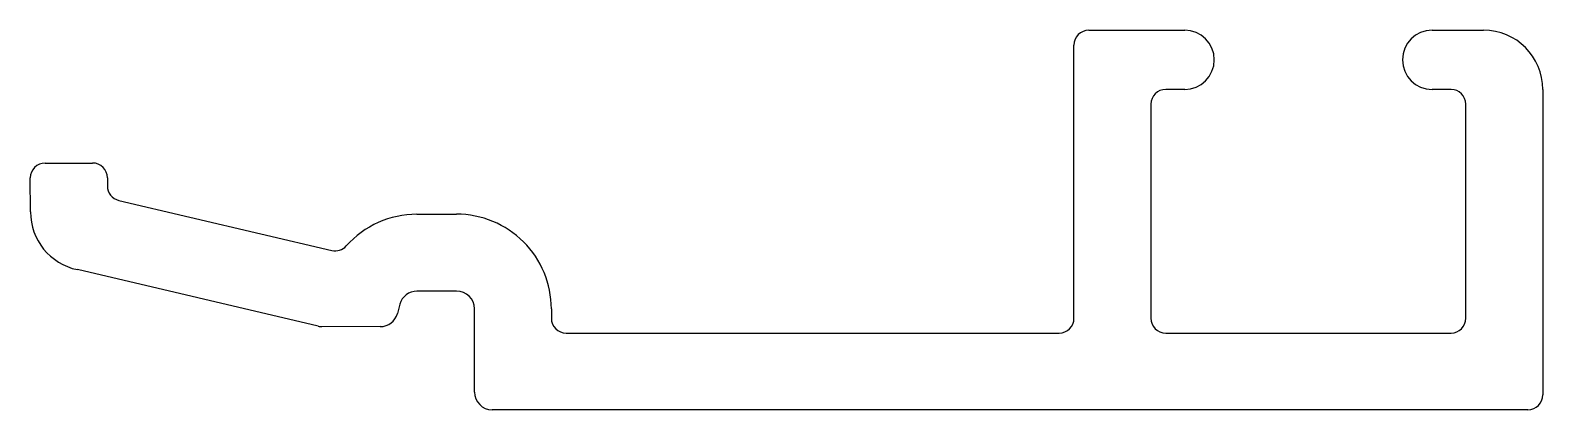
# Model space of a CAD drawing. Extents: x -14.5 to 11, y 0.4 to 6.8.
import ezdxf

# ---------------------------------------------------------------- set-up
doc = ezdxf.new("R2010")
doc.units = 0
doc.layers.add('1', color=4, linetype='CONTINUOUS')

msp = doc.modelspace()

# ---------------------------------------------------------------- linework, layer by layer
at = {"layer": '1', "color": 7}
for p, q in [((3.361, 6.766), (4.981, 6.766)), ((9.161, 6.766), (10.031, 6.766)), ((3.111, 1.897), (3.111, 6.516)), ((4.981, 5.766), (4.661, 5.766)), ((9.481, 5.766), (9.161, 5.766)), ((11.031, 5.766), (11.031, 0.6)), ((4.411, 5.516), (4.411, 1.897)), ((9.731, 1.897), (9.731, 5.516)), ((-14.273, 4.52), (-13.471, 4.521)), ((-14.52, 3.697), (-14.523, 4.27)), ((-13.22, 4.271), (-13.22, 4.133)), ((-13.028, 3.89), (-9.428, 3.043)), ((-7.99, 3.656), (-7.32, 3.656)), ((-9.658, 1.762), (-13.727, 2.719)), ((-7.319, 2.356), (-7.989, 2.356)), ((-8.279, 2.133), (-8.32, 1.978)), ((-7.018, 0.65), (-7.019, 2.057)), ((-5.719, 2.056), (-5.719, 1.897)), ((-8.61, 1.756), (-9.601, 1.755)), ((-5.469, 1.647), (0.837, 1.647)), ((0.837, 1.647), (2.861, 1.647)), ((4.661, 1.647), (9.481, 1.647)), ((10.781, 0.35), (-6.718, 0.35))]:
    msp.add_line(p, q, dxfattribs=at)
for centre, radius, start, end in [((3.361, 6.516), 0.25, 90, 180), ((4.981, 6.266), 0.5, 360, 90), ((9.161, 6.266), 0.5, 90, 180), ((10.031, 5.766), 1, 0, 90), ((4.981, 6.266), 0.5, 270, 360), ((9.161, 6.266), 0.5, 180, 270), ((4.661, 5.516), 0.25, 90, 180), ((9.481, 5.516), 0.25, 0, 90), ((-14.273, 4.27), 0.25, 90.0379, 180.0379), ((-13.47, 4.271), 0.25, 0, 90.0379), ((-12.97, 4.133), 0.25, 180.0379, 256.7594), ((-13.52, 3.697), 1, 180.0379, 258.0379), ((-7.989, 2.056), 1.6, 90.0379, 138.3211), ((-7.319, 2.056), 1.6, 360, 90.0379), ((-9.371, 3.286), 0.25, 256.7594, 318.3211), ((-7.989, 2.056), 0.3, 90.0379, 165.0379), ((-7.319, 2.056), 0.3, 0.0379, 90.0379), ((-8.61, 2.056), 0.3, 270.0379, 345.0379), ((-5.469, 1.897), 0.25, 180, 270), ((2.861, 1.897), 0.25, 270, 360), ((4.661, 1.897), 0.25, 180, 270), ((9.481, 1.897), 0.25, 270, 360), ((-9.601, 2.005), 0.25, 256.7594, 270.0379), ((-6.718, 0.65), 0.3, 180.0379, 270), ((10.781, 0.6), 0.25, 270, 0)]:
    msp.add_arc(centre, radius, start, end, dxfattribs=at)

doc.saveas('drawing.dxf')
